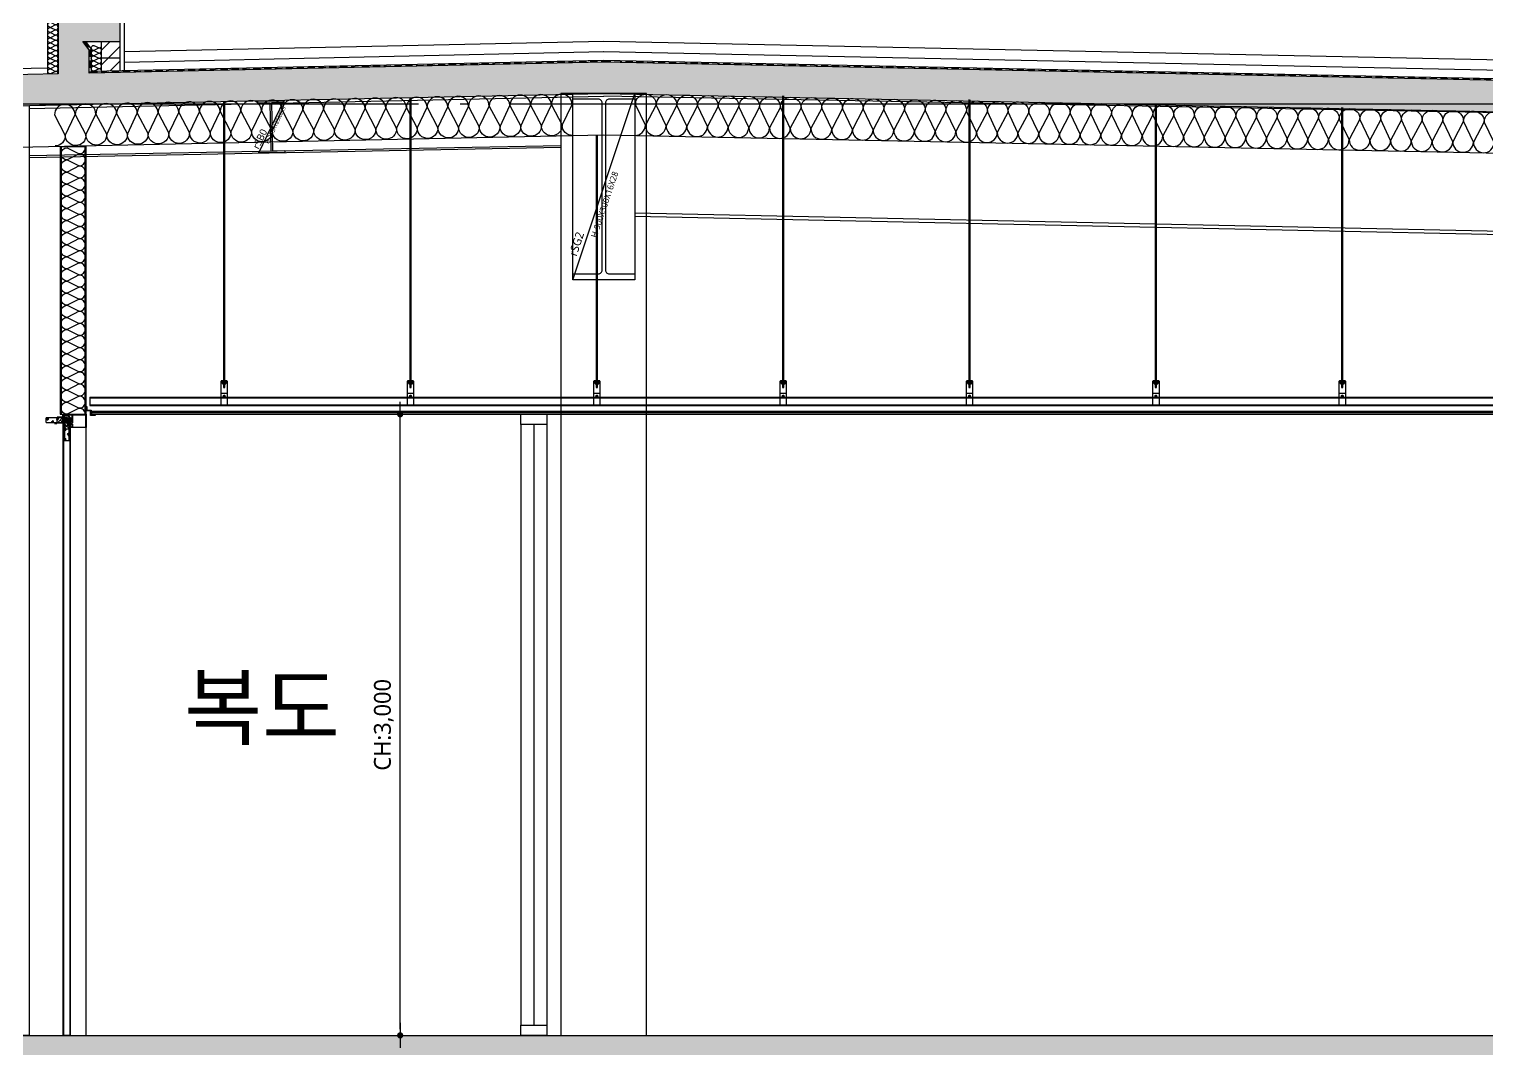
# Model space of a CAD drawing. Header units: millimetres. Extents: x 0 to 672800, y 0 to 118800.
# Drawn here: x 267675 to 274715, y 31879 to 36804 of the extents above; entities that cross this region are included whole.
import ezdxf
from ezdxf.enums import TextEntityAlignment as Align

# ---------------------------------------------------------------- set-up
doc = ezdxf.new("R2010")
doc.units = ezdxf.units.MM
doc.header["$LTSCALE"] = 200
for name, pattern in [('CEN-GAUN', [32.2, 30, -1, 0.2, -1]), ('CENTER', [50.8, 31.75, -6.35, 6.35, -6.35]), ('HID', [2.3, 1.5, -0.8]), ('HIDDEN', [0.375, 0.25, -0.125])]:
    doc.linetypes.add(name, pattern=pattern)
doc.layers.get('DEFPOINTS').update_dxf_attribs({"color": 137})
for name, color, linetype in [('0-S-col', 4, 'Continuous'), ('01FIN', 9, 'Continuous'), ('01HAT', 8, 'Continuous'), ('01단열재', 252, 'Continuous'), ('09GIRDER', 2, 'Continuous'), ('3', 3, 'Continuous'), ('3stl ele', 251, 'Continuous'), ('6방수', 6, 'HIDDEN'), ('7', 7, 'Continuous'), ('8ELE', 8, 'Continuous'), ('A-CON', 2, 'Continuous'), ('CEN', 1, 'CEN-GAUN'), ('DOOR', 6, 'Continuous'), ('ELE-6', 6, 'Continuous'), ('F.D_252', 252, 'Continuous'), ('F.D_Door_p', 5, 'Continuous'), ('F.D_frame', 4, 'Continuous'), ('HAT-254', 254, 'Continuous'), ('HAT-INS', 252, 'Continuous'), ('S-253', 252, 'Continuous'), ('WALL-GLASS', 4, 'Continuous'), ('X-ER', 15, 'ER-X')]:
    doc.layers.add(name, color=color, linetype=linetype)
doc.layers.add('check', color=61, linetype='Continuous', plot=False)
doc.layers.add('TXT-1', color=137, linetype='Continuous', plot=False)
doc.styles.add('$0$스타일1', font='malgun.ttf')
doc.styles.get("Standard").update_dxf_attribs({"font": 'arial.ttf'})
doc.styles.add('스타일1', font='malgun.ttf')
doc.linetypes.add('ER-X', pattern='A,10,-0.8,["X",Standard,S=0.6,R=0,X=-0.15,Y=-0.3],-0.8', length=11.6)
doc.dimstyles.new('CJA', dxfattribs={"dimscale": 300, "dimtxt": 2.7, "dimasz": 1, "dimexe": 2, "dimexo": 3, "dimgap": 1, "dimtad": 1, "dimdec": 0, "dimzin": 1, "dimdsep": 46, "dimlunit": 6, "dimtxsty": '$0$스타일1', "dimblk": 'CJDOT', "dimcen": 0.09, "dimdle": 1, "dimclrd": 256, "dimclre": 256, "dimclrt": 3, "dimadec": 0, "dimazin": 0, "dimtfac": 1, "dimtdec": 0, "dimtix": 1, "dimtmove": 2, "dimatfit": 3, "dimldrblk": 'CJDOT', "dimfxl": 1, "dimtolj": 1, "dimtzin": 1, "dimarcsym": 0})

# ---------------------------------------------------------------- blocks, each defined once
blk = doc.blocks.new('*U329')
at = {"layer": 'HAT-INS'}
for points in [[(0, 0, 0.414214), (0.25, 0.25), (0, 0.75, -1), (0.5, 0.75), (0.25, 0.25, 0.414214), (0.5, 0)], [(0.5, 0, 0.414214), (0.75, 0.25), (0.5, 0.75, -1), (1, 0.75), (0.75, 0.25, 0.414214), (1, 0)], [(1, 0, 0.414214), (1.25, 0.25), (1, 0.75, -1), (1.5, 0.75), (1.25, 0.25, 0.414214), (1.5, 0)], [(1.5, 0, 0.414214), (1.75, 0.25), (1.5, 0.75, -1), (2, 0.75), (1.75, 0.25, 0.414214), (2, 0)], [(2, 0, 0.414214), (2.25, 0.25), (2, 0.75, -1), (2.5, 0.75), (2.25, 0.25, 0.414214), (2.5, 0)], [(2.5, 0, 0.414214), (2.75, 0.25), (2.5, 0.75, -1), (3, 0.75), (2.75, 0.25, 0.414214), (3, 0)], [(3, 0, 0.414214), (3.25, 0.25), (3, 0.75, -1), (3.5, 0.75), (3.25, 0.25, 0.414214), (3.5, 0)], [(3.5, 0, 0.414214), (3.75, 0.25), (3.5, 0.75, -1), (4, 0.75), (3.75, 0.25, 0.414214), (4, 0)], [(4, 0, 0.414214), (4.25, 0.25), (4, 0.75, -1), (4.5, 0.75), (4.25, 0.25, 0.414214), (4.5, 0)], [(4.5, 0, 0.414214), (4.75, 0.25), (4.5, 0.75, -1), (5, 0.75), (4.75, 0.25, 0.414214), (5, 0)], [(5, 0, 0.414214), (5.25, 0.25), (5, 0.75, -1), (5.5, 0.75), (5.25, 0.25, 0.414214), (5.5, 0)], [(5.5, 0, 0.414214), (5.75, 0.25), (5.5, 0.75, -1), (6, 0.75), (5.75, 0.25, 0.414214), (6, 0)], [(6, 0, 0.414214), (6.25, 0.25), (6, 0.75, -1), (6.5, 0.75), (6.25, 0.25, 0.414214), (6.5, 0)], [(6.5, 0, 0.414214), (6.75, 0.25), (6.5, 0.75, -1), (7, 0.75), (6.75, 0.25, 0.414214), (7, 0)], [(7, 0, 0.414214), (7.25, 0.25), (7, 0.75, -1), (7.5, 0.75), (7.25, 0.25, 0.414214), (7.5, 0)], [(7.5, 0, 0.414214), (7.75, 0.25), (7.5, 0.75, -1), (8, 0.75), (7.75, 0.25, 0.414214), (8, 0)], [(8, 0, 0.414214), (8.25, 0.25), (8, 0.75, -1), (8.5, 0.75), (8.25, 0.25, 0.414214), (8.5, 0)], [(8.5, 0, 0.414214), (8.75, 0.25), (8.5, 0.75, -1), (9, 0.75), (8.75, 0.25, 0.414214), (9, 0)]]:
    blk.add_lwpolyline(points, format="xyb", dxfattribs=at)
blk = doc.blocks.new('CJDOT')
blk.add_line((-2, 0), (2, 0))
at = {"const_width": 0.5}
blk.add_lwpolyline([(-0.25, 0, 1), (0.25, 0, 1)], format="xyb", close=True, dxfattribs=at)
blk = doc.blocks.new('*D347')
at = {"layer": 'check', "lineweight": -2, "transparency": 16777216}
for p, q in [((269057.2, 34943.6), (269526.8, 34943.6)), ((269466.8, 31973.6), (269466.8, 34913.6)), ((269057.2, 31943.6), (269526.8, 31943.6))]:
    blk.add_line(p, q, dxfattribs=at)
at = {"layer": 'DEFPOINTS', "color": 0, "transparency": 16777216}
for p in [(268967.2, 34943.6), (269466.8, 34943.6), (268967.2, 31943.6)]:
    blk.add_point(p, dxfattribs=at)
at = {"layer": 'check', "lineweight": -2, "transparency": 16777216, "xscale": 30, "yscale": 30, "zscale": 30}
for p, rotation in [((269466.8, 34943.6), 90), ((269466.8, 31943.6), 270)]:
    blk.add_blockref('CJDOT', p, dxfattribs=dict(at, rotation=rotation))
at = {"layer": 'check', "transparency": 16777216, "insert": (269388.2, 33443.6), "char_height": 81, "attachment_point": 5, "rotation": 90, "style": '$0$스타일1'}
blk.add_mtext('\\A1;CH:3,000', dxfattribs=at)
blk = doc.blocks.new('SG-rSG2')
at = {"layer": '09GIRDER', "flags": 128}
blk.add_lwpolyline([(-150, -900), (-150, -872), (-26, -872, 0.414214), (-8, -854), (-8, -46, 0.414214), (-26, -28), (-150, -28), (-150, 0), (150, 0), (150, -28), (26, -28, 0.414214), (8, -46), (8, -854, 0.414214), (26, -872), (150, -872), (150, -900)], format="xyb", close=True, dxfattribs=at)
at = {"layer": 'DEFPOINTS'}
blk.add_line((-150, -900), (150, 0), dxfattribs=at)
at = {"layer": 'DEFPOINTS', "style": '스타일1'}
for s, height, p in [('H-900X300X16X28', 30, (4.2, -537.2)), ('rSG2', 40, (-131.8, -727.3, 0))]:
    blk.add_text(s, height=height, rotation=71.56505, dxfattribs=at).set_placement(p, align=Align.MIDDLE_CENTER)
blk = doc.blocks.new('DSF12')
at = {"layer": 'WALL-GLASS', "color": 8}
for p, q in [((107474.9, 44982.7), (107474.9, 47882.7)), ((107599.9, 44982.7), (107599.9, 47882.7))]:
    blk.add_line(p, q, dxfattribs=at)
at = {"layer": 'WALL-GLASS'}
blk.add_line((107537.4, 44982.7), (107537.4, 47882.7), dxfattribs=at)
for points in [[(107599.9, 47882.7), (107474.9, 47882.7), (107474.9, 47932.7), (107599.9, 47932.7)], [(107599.9, 44932.7), (107474.9, 44932.7), (107474.9, 44982.7), (107599.9, 44982.7)]]:
    blk.add_lwpolyline(points, close=True, dxfattribs=at)
blk = doc.blocks.new('*U454')
at = {"layer": 'HAT-INS'}
for points in [[(0, 0, 0.414214), (0.25, 0.25), (0, 0.75, -1), (0.5, 0.75), (0.25, 0.25, 0.414214), (0.5, 0)], [(0.5, 0, 0.414214), (0.75, 0.25), (0.5, 0.75, -1), (1, 0.75), (0.75, 0.25, 0.414214), (1, 0)], [(1, 0, 0.414214), (1.25, 0.25), (1, 0.75, -1), (1.5, 0.75), (1.25, 0.25, 0.414214), (1.5, 0)], [(1.5, 0, 0.414214), (1.75, 0.25), (1.5, 0.75, -1), (2, 0.75), (1.75, 0.25, 0.414214), (2, 0)], [(2, 0, 0.414214), (2.25, 0.25), (2, 0.75, -1), (2.5, 0.75), (2.25, 0.25, 0.414214), (2.5, 0)], [(2.5, 0, 0.414214), (2.75, 0.25), (2.5, 0.75, -1), (3, 0.75), (2.75, 0.25, 0.414214), (3, 0)], [(3, 0, 0.414214), (3.25, 0.25), (3, 0.75, -1), (3.5, 0.75), (3.25, 0.25, 0.414214), (3.5, 0)], [(3.5, 0, 0.414214), (3.75, 0.25), (3.5, 0.75, -1), (4, 0.75), (3.75, 0.25, 0.414214), (4, 0)], [(4, 0, 0.414214), (4.25, 0.25), (4, 0.75, -1), (4.5, 0.75), (4.25, 0.25, 0.414214), (4.5, 0)], [(4.5, 0, 0.414214), (4.75, 0.25), (4.5, 0.75, -1), (5, 0.75), (4.75, 0.25, 0.414214), (5, 0)], [(5, 0, 0.414214), (5.25, 0.25), (5, 0.75, -1), (5.5, 0.75), (5.25, 0.25, 0.414214), (5.5, 0)], [(5.5, 0, 0.414214), (5.75, 0.25), (5.5, 0.75, -1), (6, 0.75), (5.75, 0.25, 0.414214), (6, 0)], [(6, 0, 0.414214), (6.25, 0.25), (6, 0.75, -1), (6.5, 0.75), (6.25, 0.25, 0.414214), (6.5, 0)], [(6.5, 0, 0.414214), (6.75, 0.25), (6.5, 0.75, -1), (7, 0.75), (6.75, 0.25, 0.414214), (7, 0)], [(7, 0, 0.414214), (7.25, 0.25), (7, 0.75, -1), (7.5, 0.75), (7.25, 0.25, 0.414214), (7.5, 0)], [(7.5, 0, 0.414214), (7.75, 0.25), (7.5, 0.75, -1), (8, 0.75), (7.75, 0.25, 0.414214), (8, 0)], [(8, 0, 0.414214), (8.25, 0.25), (8, 0.75, -1), (8.5, 0.75), (8.25, 0.25, 0.414214), (8.5, 0)], [(8.5, 0, 0.414214), (8.75, 0.25), (8.5, 0.75, -1), (9, 0.75), (8.75, 0.25, 0.414214), (9, 0)], [(9, 0, 0.414214), (9.25, 0.25), (9, 0.75, -1), (9.5, 0.75), (9.25, 0.25, 0.414214), (9.5, 0)], [(9.5, 0, 0.414214), (9.75, 0.25), (9.5, 0.75, -1), (10, 0.75), (9.75, 0.25, 0.414214), (10, 0)], [(10, 0, 0.414214), (10.25, 0.25), (10, 0.75, -1), (10.5, 0.75), (10.25, 0.25, 0.414214), (10.5, 0)], [(10.5, 0, 0.414214), (10.75, 0.25), (10.5, 0.75, -1), (11, 0.75), (10.75, 0.25, 0.414214), (11, 0)], [(11, 0, 0.414214), (11.25, 0.25), (11, 0.75, -1), (11.5, 0.75), (11.25, 0.25, 0.414214), (11.5, 0)], [(11.5, 0, 0.414214), (11.75, 0.25), (11.5, 0.75, -1), (12, 0.75), (11.75, 0.25, 0.414214), (12, 0)], [(12, 0, 0.414214), (12.25, 0.25), (12, 0.75, -1), (12.5, 0.75), (12.25, 0.25, 0.414214), (12.5, 0)], [(12.5, 0, 0.414214), (12.75, 0.25), (12.5, 0.75, -1), (13, 0.75), (12.75, 0.25, 0.414214), (13, 0)], [(13, 0, 0.414214), (13.25, 0.25), (13, 0.75, -1), (13.5, 0.75), (13.25, 0.25, 0.414214), (13.5, 0)], [(13.5, 0, 0.414214), (13.75, 0.25), (13.5, 0.75, -1), (14, 0.75), (13.75, 0.25, 0.414214), (14, 0)], [(14, 0, 0.414214), (14.25, 0.25), (14, 0.75, -1), (14.5, 0.75), (14.25, 0.25, 0.414214), (14.5, 0)], [(14.5, 0, 0.414214), (14.75, 0.25), (14.5, 0.75, -1), (15, 0.75), (14.75, 0.25, 0.414214), (15, 0)], [(15, 0, 0.414214), (15.25, 0.25), (15, 0.75, -1), (15.5, 0.75), (15.25, 0.25, 0.414214), (15.5, 0)], [(15.5, 0, 0.414214), (15.75, 0.25), (15.5, 0.75, -1), (16, 0.75), (15.75, 0.25, 0.414214), (16, 0)], [(16, 0, 0.414214), (16.25, 0.25), (16, 0.75, -1), (16.5, 0.75), (16.25, 0.25, 0.414214), (16.5, 0)], [(16.5, 0, 0.414214), (16.75, 0.25), (16.5, 0.75, -1), (17, 0.75), (16.75, 0.25, 0.414214), (17, 0)], [(17, 0, 0.414214), (17.25, 0.25), (17, 0.75, -1), (17.5, 0.75), (17.25, 0.25, 0.414214), (17.5, 0)], [(17.5, 0, 0.414214), (17.75, 0.25), (17.5, 0.75, -1), (18, 0.75), (17.75, 0.25, 0.414214), (18, 0)], [(18, 0, 0.414214), (18.25, 0.25), (18, 0.75, -1), (18.5, 0.75), (18.25, 0.25, 0.414214), (18.5, 0)], [(18.5, 0, 0.414214), (18.75, 0.25), (18.5, 0.75, -1), (19, 0.75), (18.75, 0.25, 0.414214), (19, 0)], [(19, 0, 0.414214), (19.25, 0.25), (19, 0.75, -1), (19.5, 0.75), (19.25, 0.25, 0.414214), (19.5, 0)], [(19.5, 0, 0.414214), (19.75, 0.25), (19.5, 0.75, -1), (20, 0.75), (19.75, 0.25, 0.414214), (20, 0)], [(20, 0, 0.414214), (20.25, 0.25), (20, 0.75, -1), (20.5, 0.75), (20.25, 0.25, 0.414214), (20.5, 0)], [(20.5, 0, 0.414214), (20.75, 0.25), (20.5, 0.75, -1), (21, 0.75), (20.75, 0.25, 0.414214), (21, 0)]]:
    blk.add_lwpolyline(points, format="xyb", dxfattribs=at)
blk = doc.blocks.new('*U455')
at = {"layer": 'HAT-INS'}
for points in [[(0, 0, 0.414214), (0.25, 0.25), (0, 0.75, -1), (0.5, 0.75), (0.25, 0.25, 0.414214), (0.5, 0)], [(0.5, 0, 0.414214), (0.75, 0.25), (0.5, 0.75, -1), (1, 0.75), (0.75, 0.25, 0.414214), (1, 0)], [(1, 0, 0.414214), (1.25, 0.25), (1, 0.75, -1), (1.5, 0.75), (1.25, 0.25, 0.414214), (1.5, 0)], [(1.5, 0, 0.414214), (1.75, 0.25), (1.5, 0.75, -1), (2, 0.75), (1.75, 0.25, 0.414214), (2, 0)], [(2, 0, 0.414214), (2.25, 0.25), (2, 0.75, -1), (2.5, 0.75), (2.25, 0.25, 0.414214), (2.5, 0)], [(2.5, 0, 0.414214), (2.75, 0.25), (2.5, 0.75, -1), (3, 0.75), (2.75, 0.25, 0.414214), (3, 0)], [(3, 0, 0.414214), (3.25, 0.25), (3, 0.75, -1), (3.5, 0.75), (3.25, 0.25, 0.414214), (3.5, 0)], [(3.5, 0, 0.414214), (3.75, 0.25), (3.5, 0.75, -1), (4, 0.75), (3.75, 0.25, 0.414214), (4, 0)], [(4, 0, 0.414214), (4.25, 0.25), (4, 0.75, -1), (4.5, 0.75), (4.25, 0.25, 0.414214), (4.5, 0)], [(4.5, 0, 0.414214), (4.75, 0.25), (4.5, 0.75, -1), (5, 0.75), (4.75, 0.25, 0.414214), (5, 0)], [(5, 0, 0.414214), (5.25, 0.25), (5, 0.75, -1), (5.5, 0.75), (5.25, 0.25, 0.414214), (5.5, 0)], [(5.5, 0, 0.414214), (5.75, 0.25), (5.5, 0.75, -1), (6, 0.75), (5.75, 0.25, 0.414214), (6, 0)], [(6, 0, 0.414214), (6.25, 0.25), (6, 0.75, -1), (6.5, 0.75), (6.25, 0.25, 0.414214), (6.5, 0)], [(6.5, 0, 0.414214), (6.75, 0.25), (6.5, 0.75, -1), (7, 0.75), (6.75, 0.25, 0.414214), (7, 0)], [(7, 0, 0.414214), (7.25, 0.25), (7, 0.75, -1), (7.5, 0.75), (7.25, 0.25, 0.414214), (7.5, 0)], [(7.5, 0, 0.414214), (7.75, 0.25), (7.5, 0.75, -1), (8, 0.75), (7.75, 0.25, 0.414214), (8, 0)], [(8, 0, 0.414214), (8.25, 0.25), (8, 0.75, -1), (8.5, 0.75), (8.25, 0.25, 0.414214), (8.5, 0)], [(8.5, 0, 0.414214), (8.75, 0.25), (8.5, 0.75, -1), (9, 0.75), (8.75, 0.25, 0.414214), (9, 0)], [(9, 0, 0.414214), (9.25, 0.25), (9, 0.75, -1), (9.5, 0.75), (9.25, 0.25, 0.414214), (9.5, 0)], [(9.5, 0, 0.414214), (9.75, 0.25), (9.5, 0.75, -1), (10, 0.75), (9.75, 0.25, 0.414214), (10, 0)], [(10, 0, 0.414214), (10.25, 0.25), (10, 0.75, -1), (10.5, 0.75), (10.25, 0.25, 0.414214), (10.5, 0)], [(10.5, 0, 0.414214), (10.75, 0.25), (10.5, 0.75, -1), (11, 0.75), (10.75, 0.25, 0.414214), (11, 0)], [(11, 0, 0.414214), (11.25, 0.25), (11, 0.75, -1), (11.5, 0.75), (11.25, 0.25, 0.414214), (11.5, 0)], [(11.5, 0, 0.414214), (11.75, 0.25), (11.5, 0.75, -1), (12, 0.75), (11.75, 0.25, 0.414214), (12, 0)], [(12, 0, 0.414214), (12.25, 0.25), (12, 0.75, -1), (12.5, 0.75), (12.25, 0.25, 0.414214), (12.5, 0)]]:
    blk.add_lwpolyline(points, format="xyb", dxfattribs=at)
blk = doc.blocks.new('*U456')
at = {"layer": 'HAT-INS'}
for points in [[(0, 0, 0.414214), (0.25, 0.25), (0, 0.75, -1), (0.5, 0.75), (0.25, 0.25, 0.414214), (0.5, 0)], [(0.5, 0, 0.414214), (0.75, 0.25), (0.5, 0.75, -1), (1, 0.75), (0.75, 0.25, 0.414214), (1, 0)], [(1, 0, 0.414214), (1.25, 0.25), (1, 0.75, -1), (1.5, 0.75), (1.25, 0.25, 0.414214), (1.5, 0)], [(1.5, 0, 0.414214), (1.75, 0.25), (1.5, 0.75, -1), (2, 0.75), (1.75, 0.25, 0.414214), (2, 0)], [(2, 0, 0.414214), (2.25, 0.25), (2, 0.75, -1), (2.5, 0.75), (2.25, 0.25, 0.414214), (2.5, 0)]]:
    blk.add_lwpolyline(points, format="xyb", dxfattribs=at)
blk = doc.blocks.new('*U477')
at = {"layer": 'HAT-INS'}
for points in [[(0, 0, 0.414214), (0.25, 0.25), (0, 0.75, -1), (0.5, 0.75), (0.25, 0.25, 0.414214), (0.5, 0)], [(0.5, 0, 0.414214), (0.75, 0.25), (0.5, 0.75, -1), (1, 0.75), (0.75, 0.25, 0.414214), (1, 0)], [(1, 0, 0.414214), (1.25, 0.25), (1, 0.75, -1), (1.5, 0.75), (1.25, 0.25, 0.414214), (1.5, 0)], [(1.5, 0, 0.414214), (1.75, 0.25), (1.5, 0.75, -1), (2, 0.75), (1.75, 0.25, 0.414214), (2, 0)], [(2, 0, 0.414214), (2.25, 0.25), (2, 0.75, -1), (2.5, 0.75), (2.25, 0.25, 0.414214), (2.5, 0)], [(2.5, 0, 0.414214), (2.75, 0.25), (2.5, 0.75, -1), (3, 0.75), (2.75, 0.25, 0.414214), (3, 0)], [(3, 0, 0.414214), (3.25, 0.25), (3, 0.75, -1), (3.5, 0.75), (3.25, 0.25, 0.414214), (3.5, 0)], [(3.5, 0, 0.414214), (3.75, 0.25), (3.5, 0.75, -1), (4, 0.75), (3.75, 0.25, 0.414214), (4, 0)], [(4, 0, 0.414214), (4.25, 0.25), (4, 0.75, -1), (4.5, 0.75), (4.25, 0.25, 0.414214), (4.5, 0)], [(4.5, 0, 0.414214), (4.75, 0.25), (4.5, 0.75, -1), (5, 0.75), (4.75, 0.25, 0.414214), (5, 0)], [(5, 0, 0.414214), (5.25, 0.25), (5, 0.75, -1), (5.5, 0.75), (5.25, 0.25, 0.414214), (5.5, 0)], [(5.5, 0, 0.414214), (5.75, 0.25), (5.5, 0.75, -1), (6, 0.75), (5.75, 0.25, 0.414214), (6, 0)], [(6, 0, 0.414214), (6.25, 0.25), (6, 0.75, -1), (6.5, 0.75), (6.25, 0.25, 0.414214), (6.5, 0)], [(6.5, 0, 0.414214), (6.75, 0.25), (6.5, 0.75, -1), (7, 0.75), (6.75, 0.25, 0.414214), (7, 0)], [(7, 0, 0.414214), (7.25, 0.25), (7, 0.75, -1), (7.5, 0.75), (7.25, 0.25, 0.414214), (7.5, 0)], [(7.5, 0, 0.414214), (7.75, 0.25), (7.5, 0.75, -1), (8, 0.75), (7.75, 0.25, 0.414214), (8, 0)], [(8, 0, 0.414214), (8.25, 0.25), (8, 0.75, -1), (8.5, 0.75), (8.25, 0.25, 0.414214), (8.5, 0)], [(8.5, 0, 0.414214), (8.75, 0.25), (8.5, 0.75, -1), (9, 0.75), (8.75, 0.25, 0.414214), (9, 0)], [(9, 0, 0.414214), (9.25, 0.25), (9, 0.75, -1), (9.5, 0.75), (9.25, 0.25, 0.414214), (9.5, 0)], [(9.5, 0, 0.414214), (9.75, 0.25), (9.5, 0.75, -1), (10, 0.75), (9.75, 0.25, 0.414214), (10, 0)], [(10, 0, 0.414214), (10.25, 0.25), (10, 0.75, -1), (10.5, 0.75), (10.25, 0.25, 0.414214), (10.5, 0)], [(10.5, 0, 0.414214), (10.75, 0.25), (10.5, 0.75, -1), (11, 0.75), (10.75, 0.25, 0.414214), (11, 0)]]:
    blk.add_lwpolyline(points, format="xyb", dxfattribs=at)

msp = doc.modelspace()

# ---------------------------------------------------------------- hatches: boundary and pattern name
at = {"layer": '01HAT', "ltscale": 2}
h = msp.add_hatch(dxfattribs=at)
h.set_pattern_fill('ANSI31', color=256, scale=400, style=0)
h.set_pattern_definition([(45, (-523344.4, 207069.32), (-35.355339, 35.355339), [])])
h.paths.add_polyline_path([(268025, 36601), (268115, 36603), (268115, 36743.6), (268025, 36743.6)])
at = {"layer": 'F.D_frame'}
h = msp.add_hatch(dxfattribs=at)
h.set_pattern_fill('ANSI31', color=251, scale=0.223782, angle=-90)
h.set_pattern_definition([(315, (277611.2815, 46739.1348), (0.50240572, 0.50240572), [])])
h.paths.add_polyline_path([(267844.3, 34941.3), (267844.3, 34942.4), (267945.5, 34942.4), (267945.5, 34941.3)])
at = {"layer": 'HAT-254'}
h = msp.add_hatch(color=256, dxfattribs=at)
h.dxf.hatch_style = 1
h.paths.add_polyline_path([(270450, 36643.6), (267965, 36590.3), (267965, 36703.3), (267935, 36743.6), (268115, 36743.6), (268115, 36863.8), (267965, 36893.6), (267965, 37043.6), (267815, 37043.6), (267815, 36437.4), (270450, 36493.6), (280237.4, 36293.6), (280850, 36293.6), (280850, 37043.6), (280700, 37043.6), (280700, 36893.6), (280550, 36863.6), (280550, 36743.6), (280730, 36743.6), (280700, 36703.6), (280700, 36443.6), (280238.9, 36443.6)])
h = msp.add_hatch(color=256, dxfattribs=at)
h.dxf.hatch_style = 1
h.paths.add_polyline_path([(266075, 36549.8), (266075, 36400.4), (267815, 36437.4), (267816.2, 36587.1)])
h = msp.add_hatch(color=256, dxfattribs=at)
h.dxf.hatch_style = 1
h.paths.add_polyline_path([(266075, 31943.6), (266075, 31793.6), (281000, 31793.6), (281000, 31943.6)])

# ---------------------------------------------------------------- linework, layer by layer
msp.add_line((267765, 36616), (266075, 36579.8))
at = {"color": 8}
for p, q in [((267968, 35025.6), (267968, 34985.6)), ((267968, 35025.6), (280664.5, 35025.6)), ((267968, 35022.6), (280664.5, 35022.6)), ((268631.7, 35043.6), (268601.7, 35043.6)), ((268623.6, 35031.6), (268609.9, 35031.6)), ((268616.7, 35037.8), (268616.7, 35025.4)), ((269531.7, 35043.6), (269501.7, 35043.6)), ((269523.6, 35031.6), (269509.9, 35031.6)), ((269516.7, 35037.8), (269516.7, 35025.4)), ((270431.7, 35043.6), (270401.7, 35043.6)), ((270423.6, 35031.6), (270409.9, 35031.6)), ((270416.7, 35037.8), (270416.7, 35025.4)), ((271331.7, 35043.6), (271301.7, 35043.6)), ((271323.6, 35031.6), (271309.9, 35031.6)), ((271316.7, 35037.8), (271316.7, 35025.4)), ((272231.7, 35043.6), (272201.7, 35043.6)), ((272223.6, 35031.6), (272209.9, 35031.6)), ((272216.7, 35037.8), (272216.7, 35025.4)), ((273131.7, 35043.6), (273101.7, 35043.6)), ((273123.6, 35031.6), (273109.9, 35031.6)), ((273116.7, 35037.8), (273116.7, 35025.4)), ((274031.7, 35043.6), (274001.7, 35043.6)), ((274023.6, 35031.6), (274009.9, 35031.6)), ((274016.7, 35037.8), (274016.7, 35025.4)), ((267968, 34988.6), (280664.5, 34988.6)), ((267968, 34985.6), (280664.5, 34985.6))]:
    msp.add_line(p, q, dxfattribs=at)
at = {"color": 251, "lineweight": 5}
msp.add_line((267844.3, 34941.3), (267844.3, 34942.4), dxfattribs=at)
at = {"color": 1}
for p, q in [((267945.6, 34970.6), (267957.4, 34970.6)), ((267978, 34958.6), (280700, 34958.6)), ((267978, 34943.6), (267978, 34958.6)), ((267978, 34951.6), (280700, 34951.6)), ((267978, 34943.6), (280700, 34943.6))]:
    msp.add_line(p, q, dxfattribs=at)
at = {"color": 8}
for points in [[(269513.4, 36469.7), (269513.4, 35073.5), (269520.1, 35073.5), (269520.1, 36469.8)], [(271313.4, 36482.1), (271313.4, 35073.5), (271320.1, 35073.5), (271320.1, 36482)], [(268613.4, 36452.6), (268613.4, 35073.5), (268620.1, 35073.5), (268620.1, 36452.7)], [(272213.4, 36463.1), (272213.4, 35073.5), (272220.1, 35073.5), (272220.1, 36463)], [(273113.4, 36444.1), (273113.4, 35073.5), (273120.1, 35073.5), (273120.1, 36443.9)], [(274013.4, 36425.1), (274013.4, 35073.5), (274020.1, 35073.5), (274020.1, 36424.9)], [(270413.4, 36293.6), (270413.4, 35073.5), (270420.1, 35073.5), (270420.1, 36293.6)], [(268631.7, 35102.7), (268630.4, 35104.7), (268603, 35104.7), (268601.7, 35102.7), (268601.7, 35097.7), (268603, 35095.7), (268630.4, 35095.7), (268631.7, 35097.7), (268601.7, 35097.7)], [(268608, 35095.7), (268608, 35090.6), (268625.6, 35090.6), (268625.6, 35095.7)], [(269531.7, 35102.7), (269530.4, 35104.7), (269503, 35104.7), (269501.7, 35102.7), (269501.7, 35097.7), (269503, 35095.7), (269530.4, 35095.7), (269531.7, 35097.7), (269501.7, 35097.7)], [(269508, 35095.7), (269508, 35090.6), (269525.6, 35090.6), (269525.6, 35095.7)], [(270431.7, 35102.7), (270430.4, 35104.7), (270403, 35104.7), (270401.7, 35102.7), (270401.7, 35097.7), (270403, 35095.7), (270430.4, 35095.7), (270431.7, 35097.7), (270401.7, 35097.7)], [(270408, 35095.7), (270408, 35090.6), (270425.6, 35090.6), (270425.6, 35095.7)], [(271331.7, 35102.7), (271330.4, 35104.7), (271303, 35104.7), (271301.7, 35102.7), (271301.7, 35097.7), (271303, 35095.7), (271330.4, 35095.7), (271331.7, 35097.7), (271301.7, 35097.7)], [(271308, 35095.7), (271308, 35090.6), (271325.6, 35090.6), (271325.6, 35095.7)], [(272231.7, 35102.7), (272230.4, 35104.7), (272203, 35104.7), (272201.7, 35102.7), (272201.7, 35097.7), (272203, 35095.7), (272230.4, 35095.7), (272231.7, 35097.7), (272201.7, 35097.7)], [(272208, 35095.7), (272208, 35090.6), (272225.6, 35090.6), (272225.6, 35095.7)], [(273131.7, 35102.7), (273130.4, 35104.7), (273103, 35104.7), (273101.7, 35102.7), (273101.7, 35097.7), (273103, 35095.7), (273130.4, 35095.7), (273131.7, 35097.7), (273101.7, 35097.7)], [(273108, 35095.7), (273108, 35090.6), (273125.6, 35090.6), (273125.6, 35095.7)], [(274031.7, 35102.7), (274030.4, 35104.7), (274003, 35104.7), (274001.7, 35102.7), (274001.7, 35097.7), (274003, 35095.7), (274030.4, 35095.7), (274031.7, 35097.7), (274001.7, 35097.7)], [(274008, 35095.7), (274008, 35090.6), (274025.6, 35090.6), (274025.6, 35095.7)]]:
    msp.add_lwpolyline(points, dxfattribs=at)
for points in [[(268601.7, 35102.7), (268631.7, 35102.7), (268631.7, 34983.6), (268601.7, 34983.6)], [(269501.7, 35102.7), (269531.7, 35102.7), (269531.7, 34983.6), (269501.7, 34983.6)], [(270401.7, 35102.7), (270431.7, 35102.7), (270431.7, 34983.6), (270401.7, 34983.6)], [(271301.7, 35102.7), (271331.7, 35102.7), (271331.7, 34983.6), (271301.7, 34983.6)], [(272201.7, 35102.7), (272231.7, 35102.7), (272231.7, 34983.6), (272201.7, 34983.6)], [(273101.7, 35102.7), (273131.7, 35102.7), (273131.7, 34983.6), (273101.7, 34983.6)], [(274001.7, 35102.7), (274031.7, 35102.7), (274031.7, 34983.6), (274001.7, 34983.6)]]:
    msp.add_lwpolyline(points, close=True, dxfattribs=at)
at = {"color": 6}
msp.add_lwpolyline([(267975, 34940.6), (267994, 34940.6), (267994, 34937.6), (267972, 34937.6), (267972, 34959.6), (267950, 34959.6), (267950, 34981.6), (267953, 34981.6), (267953, 34962.6), (267975, 34962.6)], close=True, dxfattribs=at)
at = {"color": 8}
for centre, radius in [((268616.7, 35031.6), 4.25), ((268616.7, 35031.6), 3.25), ((269516.7, 35031.6), 4.25), ((269516.7, 35031.6), 3.25), ((270416.7, 35031.6), 4.25), ((270416.7, 35031.6), 3.25), ((271316.7, 35031.6), 4.25), ((271316.7, 35031.6), 3.25), ((272216.7, 35031.6), 4.25), ((272216.7, 35031.6), 3.25), ((273116.7, 35031.6), 4.25), ((273116.7, 35031.6), 3.25), ((274016.7, 35031.6), 4.25), ((274016.7, 35031.6), 3.25)]:
    msp.add_circle(centre, radius, dxfattribs=at)
at = {"layer": '0-S-col', "color": 8}
for points in [[(270243, 31943.6), (270657, 31943.6), (270657, 36493.6), (270243, 36493.6)], [(270300, 36493.6), (270600, 36493.6), (270600, 35593.6), (270300, 35593.6)]]:
    msp.add_lwpolyline(points, close=True, dxfattribs=at)
msp.add_lwpolyline([(267675, 36434.5), (267675, 31943.6), (267475, 31943.6), (267475, 36430.2)], dxfattribs=at)
at = {"layer": '01FIN'}
msp.add_line((268135, 36603.6), (268135, 36879.8), dxfattribs=at)
at = {"layer": '01HAT'}
msp.add_line((268115, 36663.6), (268025, 36663.6), dxfattribs=at)
at = {"layer": '01단열재'}
for p, q in [((267765, 36586), (267765, 37043.6)), ((267615, 36233.1), (270449.8, 36293.5)), ((270449.8, 36293.5), (280235.3, 36093.6))]:
    msp.add_line(p, q, dxfattribs=at)
at = {"layer": '3'}
for p, q in [((270450, 36743.3), (268135, 36693.3)), ((280229.8, 36543.5), (270450, 36743.3))]:
    msp.add_line(p, q, dxfattribs=at)
at = {"layer": '3stl ele'}
for p, q in [((267675, 36420.4), (270449.7, 36479.3)), ((280538.9, 36293.6), (270449.7, 36479.3)), ((267815, 36437.4), (267725, 36437.4)), ((267675, 36193.4), (270243, 36242.2)), ((267675, 36184.4), (270243, 36233.2)), ((270600, 35915.7), (280275, 35711.4)), ((270600, 35900.7), (280275, 35696.4))]:
    msp.add_line(p, q, dxfattribs=at)
at = {"layer": '6방수', "ltscale": 0.7}
msp.add_lwpolyline([(267941.3, 36743.3), (267970, 36704.7), (267970, 36595.1), (270449.9, 36648.3), (280239, 36448.3), (280685, 36448.3), (280695, 36458.3), (280695, 36705), (280724, 36743.6)], dxfattribs=at)
at = {"layer": '7'}
for p, q in [((268025, 36601), (268025, 36743.3)), ((268115, 36603), (268115, 36743.6))]:
    msp.add_line(p, q, dxfattribs=at)
at = {"layer": '8ELE'}
msp.add_lwpolyline([(267947.5, 36743.3), (267975, 36706.3), (267975, 36600.2), (270449.9, 36653.3), (280239, 36453.3), (280680, 36453.3), (280690, 36463.3), (280690, 36706.7), (280717.7, 36743.6)], dxfattribs=at)
at = {"layer": 'A-CON'}
for p, q in [((267815, 37043.6), (267815, 36587.1)), ((268115, 36743.6), (268115, 36863.6)), ((267965, 36703.3), (267935, 36743.6)), ((267935, 36743.6), (268115, 36743.6)), ((267965, 36590.3), (267965, 36703.3)), ((270449.9, 36643.6), (267965, 36590.3)), ((280238.9, 36443.6), (270449.9, 36643.6)), ((267815, 36587.1), (266075, 36549.8)), ((266075, 36400.4), (270449.7, 36493.6)), ((270449.7, 36493.6), (280237.4, 36293.6))]:
    msp.add_line(p, q, dxfattribs=at)
msp.add_lwpolyline([(266075, 31793.6), (266075, 31943.6), (281000, 31943.6), (281000, 31793.6), (266075, 31793.6)], dxfattribs=at)
at = {"layer": 'CEN'}
for p, q in [((257116, 36443.6), (285450, 36443.6)), ((258523.8, 31943.6), (285450, 31943.6))]:
    msp.add_line(p, q, dxfattribs=at)
at = {"layer": 'DEFPOINTS'}
msp.add_line((268784.6, 36205.5), (268904.3, 36458.1), dxfattribs=at)
msp.add_lwpolyline([(268904.3, 36458.1), (268904.5, 36449.1), (268845, 36447.8), (268849.9, 36215.9), (268909.4, 36217.1), (268909.6, 36208.1), (268784.6, 36205.5), (268784.4, 36214.5), (268843.9, 36215.8), (268839, 36447.7), (268779.5, 36446.5), (268779.3, 36455.5)], close=True, dxfattribs=at)
at = {"layer": 'DOOR'}
msp.add_lwpolyline([(267873.2, 31943.6), (267839.6, 31943.6), (267839.6, 34928.4), (267845.9, 34935.9), (267864.6, 34935.9), (267870.9, 34928.4), (267870.9, 34917.2), (267870.3, 34917.2), (267870.3, 34928.2), (267864.3, 34935.3), (267846.2, 34935.3), (267840.2, 34928.2), (267840.2, 31944.2), (267873.2, 31944.2)], dxfattribs=at)
msp.add_lwpolyline([(267872.6, 31943.6), (267872.6, 34927.3, 1.044634), (267871.5, 34927.3), (267871.5, 34917.2), (267870.9, 34917.2), (267870.9, 34927.3, -1.030269), (267873.2, 34927.2), (267873.2, 31943.6)], format="xyb", dxfattribs=at)
at = {"layer": 'ELE-6'}
for p, q in [((267825, 36237.6), (267825, 34943.6)), ((267825, 36237.6), (267950, 36237.6)), ((267950, 34943.6), (267950, 36237.6)), ((267825, 34943.6), (267950, 34943.6))]:
    msp.add_line(p, q, dxfattribs=at)
at = {"layer": 'F.D_252'}
for p, q in [((267845.2, 34914.9), (267845.2, 34815)), ((267853.4, 34914.9), (267859.4, 34914.9)), ((267856.4, 34911.9), (267856.4, 34917.9)), ((267867.6, 34815), (267867.6, 34914.9)), ((267867.6, 34815), (267845.2, 34815))]:
    msp.add_line(p, q, dxfattribs=at)
for centre, radius in [((267856.4, 34914.9), 7.83), ((267856.4, 34914.9), 7.46), ((267856.4, 34914.9), 4.85), ((267849.7, 34870.2), 2.24), ((267863.1, 34894), 2.24), ((267863.1, 34846.3), 2.24), ((267849.7, 34822.4), 2.24)]:
    msp.add_circle(centre, radius, dxfattribs=at)
for centre, radius, start in [((267856.4, 34914.9), 11.2, 0), ((267849.7, 34870.2), 4.48, 270), ((267863.1, 34894), 4.48, 270), ((267863.1, 34846.3), 4.48, 270), ((267849.7, 34822.4), 4.48, 270)]:
    msp.add_arc(centre, radius, start, 180, dxfattribs=at)
at = {"layer": 'F.D_Door_p', "color": 4, "linetype": 'CENTER', "lineweight": 5, "ltscale": 0.1}
msp.add_line((267868.8, 34920.9), (267874.7, 34920.9), dxfattribs=at)
at = {"layer": 'F.D_Door_p'}
msp.add_line((267950, 31943.6), (267950, 34883.2), dxfattribs=at)
at = {"layer": 'F.D_Door_p', "color": 6}
for points in [[(267870.9, 34919.2), (267870.9, 34922.6), (267870.3, 34922.6), (267870.3, 34919.2)], [(267871.5, 34919.2), (267871.5, 34922.6), (267870.9, 34922.6), (267870.9, 34919.2)], [(267873.2, 34917.7), (267873.2, 34924.1), (267872.6, 34924.1), (267872.6, 34917.7)]]:
    msp.add_lwpolyline(points, close=True, dxfattribs=at)
at = {"layer": 'F.D_frame', "color": 251, "linetype": 'HID'}
for p, q in [((267856.4, 34926.1), (267756.4, 34926.1)), ((267756.4, 34903.7), (267756.4, 34926.1)), ((267809.5, 34900), (267809.5, 34929.8)), ((267839.3, 34929.8), (267809.5, 34929.8)), ((267809.5, 34900), (267839.3, 34929.8)), ((267810.4, 34900.9), (267810.4, 34928.9)), ((267838.4, 34928.9), (267810.4, 34928.9)), ((267838.4, 34900.9), (267838.4, 34928.9)), ((267839.3, 34900), (267839.3, 34929.8)), ((267876.7, 34925.1), (267869.6, 34931.1)), ((267869.9, 34931.7), (267877.3, 34925.4)), ((267876.7, 34907), (267876.7, 34925.1)), ((267877.3, 34925.4), (267877.3, 34906.7)), ((267756.4, 34903.7), (267856.4, 34903.7)), ((267808.6, 34898.1), (267796.7, 34898.1)), ((267807.5, 34896.9), (267797.9, 34896.9)), ((267839.3, 34900), (267809.5, 34900)), ((267838.4, 34900.9), (267810.4, 34900.9)), ((267828.8, 34913.7), (267858.6, 34883.9)), ((267853.4, 34914.9), (267859.4, 34914.9)), ((267856.4, 34917.9), (267856.4, 34911.9)), ((267858.6, 34901), (267858.6, 34899.8)), ((267858.7, 34900.4), (267858.7, 34901)), ((267858.7, 34901), (267869.7, 34901)), ((267869.9, 34900.4), (267858.7, 34900.4)), ((267865.5, 34898.7), (267859.2, 34898.7)), ((267859.2, 34898.7), (267859.2, 34898.1)), ((267859.2, 34898.1), (267865.5, 34898.1)), ((267860.7, 34901), (267860.7, 34899.8)), ((267860.7, 34899.8), (267864, 34899.8)), ((267864, 34899.8), (267864, 34901)), ((267865.5, 34898.1), (267865.5, 34898.7)), ((267869.7, 34901), (267876.7, 34907)), ((267877.3, 34906.7), (267869.9, 34900.4))]:
    msp.add_line(p, q, dxfattribs=at)
at = {"layer": 'F.D_frame', "color": 251}
for p, q in [((267844.3, 34942.4), (267945.5, 34942.4)), ((267844.3, 34941.3), (267945.5, 34941.3)), ((267945.5, 34941.3), (267945.5, 34942.4)), ((267871.3, 34901.1), (267841.5, 34901.1)), ((267841.5, 34901.1), (267841.5, 34871.2)), ((267871.3, 34871.2), (267841.5, 34901.1)), ((267841.5, 34871.2), (267871.3, 34901.1)), ((267871.3, 34871.2), (267841.5, 34871.2)), ((267870.4, 34900.2), (267842.4, 34900.2)), ((267842.4, 34900.2), (267842.4, 34872.1)), ((267870.4, 34872.1), (267842.4, 34872.1)), ((267871.5, 34917.2), (267870.3, 34917.2)), ((267870.4, 34900.2), (267870.4, 34872.1)), ((267871.3, 34901.1), (267871.3, 34871.2))]:
    msp.add_line(p, q, dxfattribs=at)
at = {"layer": 'F.D_frame', "color": 251, "linetype": 'HID', "lineweight": 5, "ltscale": 0.1}
msp.add_line((267862.4, 34902.5), (267862.4, 34896.6), dxfattribs=at)
at = {"layer": 'F.D_frame', "color": 251}
msp.add_lwpolyline([(267948.8, 34880.8), (267948.8, 34942.4), (267938.8, 34942.4), (267938.8, 34943.6), (267950, 34943.6), (267950, 34879.6), (267876.7, 34879.6, -1.027572), (267876.8, 34882.3), (267882.9, 34882), (267882.9, 34895.2), (267875.4, 34895.2), (267882.9, 34902.6), (267882.9, 34939.9), (267845.6, 34939.9), (267838.1, 34932.4), (267838.1, 34943.6), (267849.3, 34943.6), (267849.3, 34942.4), (267839.3, 34942.4), (267839.3, 34935.3), (267845.1, 34941.1), (267884.1, 34941.1), (267884.1, 34902.1), (267878.3, 34896.3), (267884.1, 34896.3), (267884.1, 34880.8), (267876.8, 34881.1, 1.041649), (267876.7, 34880.8)], format="xyb", close=True, dxfattribs=at)
at = {"layer": 'F.D_frame', "color": 251, "linetype": 'HID'}
for centre, radius in [((267763.9, 34921.6), 2.24), ((267811.6, 34921.6), 2.24), ((267856.4, 34914.9), 7.83), ((267856.4, 34914.9), 7.46), ((267856.4, 34914.9), 4.85), ((267787.8, 34908.2), 2.24), ((267835.5, 34908.2), 2.24)]:
    msp.add_circle(centre, radius, dxfattribs=at)
for centre, radius, start in [((267763.9, 34921.6), 4.48, 180), ((267811.6, 34921.6), 4.48, 180), ((267856.4, 34914.9), 11.2, 270), ((267787.8, 34908.2), 4.48, 180), ((267835.5, 34908.2), 4.48, 180)]:
    msp.add_arc(centre, radius, start, 90, dxfattribs=at)
at = {"layer": 'HAT-INS'}
for p, q in [((267829, 36237.6), (267829, 34943.6)), ((267946, 34943.6), (267946, 36237.6))]:
    msp.add_line(p, q, dxfattribs=at)
at = {"layer": 'X-ER', "color": 15, "ltscale": 0.3}
for p, q in [((270450.9, 36693.3), (268135, 36643.3)), ((280640, 36484.9), (270448.9, 36693.3))]:
    msp.add_line(p, q, dxfattribs=at)

# ---------------------------------------------------------------- block references
at = {"layer": 'ELE-6', "rotation": 179.9999932588756}
msp.add_blockref('DSF12', (377649.9, 79876.4), dxfattribs=at)
at = {"layer": 'HAT-INS'}
for name, p, xscale, yscale, zscale, rotation in [('*U329', (267815, 36587.4), 50.00000000000009, 50.00000000000009, 50.00000000000009, 90), ('*U456', (268025, 36600.2), 50.00000000000009, 50.00000000000009, 50.00000000000009, 90), ('*U455', (270300, 36290.5), -199.9999999999999, 199.9999999999999, 200, 1.170323475878874), ('*U454', (270600, 36290.5), 199.9999999999999, 199.9999999999999, 199.9999999999999, 358.8296765241211), ('*U477', (267946, 34943.6), 117.0000000000002, 117.0000000000002, 117.0000000000002, 90)]:
    msp.add_blockref(name, p, dxfattribs=dict(at, xscale=xscale, yscale=yscale, zscale=zscale, rotation=rotation))
at = {"layer": 'S-253'}
msp.add_blockref('SG-rSG2', (270450, 36493.6), dxfattribs=at)

# ---------------------------------------------------------------- texts
at = {"layer": 'DEFPOINTS', "style": '스타일1'}
for s, height, p in [('H-250X125X6X9', 20, (268864.5, 36341.1)), ('rSB0', 35, (268789.1, 36273.4, 0))]:
    msp.add_text(s, height=height, rotation=64.64122, dxfattribs=at).set_placement(p, align=Align.MIDDLE_CENTER)
at = {"layer": 'TXT-1', "style": '스타일1'}
msp.add_text('복도', height=300, dxfattribs=at).set_placement((268800, 33528.7), align=Align.MIDDLE_CENTER)

# ---------------------------------------------------------------- dimensions: what is measured, and where the dimension line sits
at = {"layer": 'check'}
dim = msp.add_linear_dim(base=(269466.8, 34943.6), p1=(268967.2, 31943.6), p2=(268967.2, 34943.6), angle=270, text='CH:<>', dimstyle='CJA', override={"dimscale": 30, "dimclrt": 256}, dxfattribs=at)
dim.commit()
dim.dimension.update_dxf_attribs({"geometry": '*D347', "text_midpoint": (269388.2, 33443.6)})

doc.saveas('drawing.dxf')
